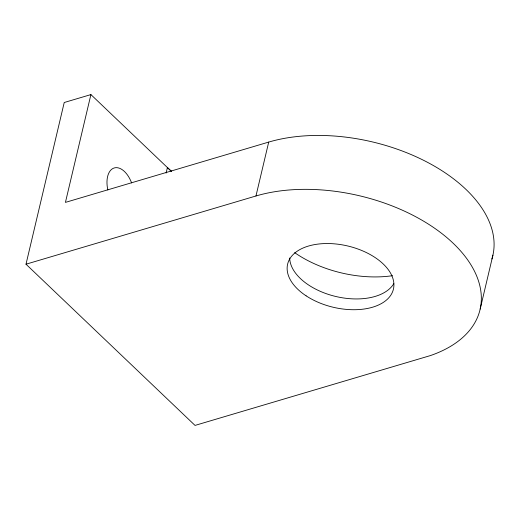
<?xml version="1.0" encoding="UTF-8"?>
<svg xmlns="http://www.w3.org/2000/svg" width="520" height="520" viewBox="0 0 520 520"><rect width="100%" height="100%" fill="white"/><g stroke="black" fill="none" stroke-linecap="round" stroke-linejoin="round"><path stroke-width="0.78" d="M26 264.206L255.964 195.982A143.364 83.05 13.3 0 1 451.126 241.345A143.364 83.05 13.3 0 1 430.268 355.622L195.026 425.412L26 264.206L64.227 102.505L90.909 94.588L171.411 171.373M90.909 94.588L65.429 202.391L268.71 142.084A143.364 83.05 13.3 0 1 427.07 162.097A143.364 83.05 13.3 0 1 491.901 258.954M166.101 173.056L167.408 167.55L171.529 171.411M255.964 195.982L268.71 142.084M480.168 309.088L492.908 255.19M393.803 283.667A54.359 31.486 13.3 0 1 334.932 296.276A54.359 31.486 13.3 0 1 289.686 257.972M392.541 275.685A89.011 51.565 13.3 0 1 294.671 252.655M107.855 189.982A21.743 12.467 73.5 0 1 114.237 167.947A21.743 12.467 73.5 0 1 131.606 182.936M306.124 295.841A54.359 31.486 13.3 0 0 393.088 290.361A54.359 31.486 13.3 0 0 322.361 243.685A54.359 31.486 13.3 0 0 306.124 295.841"/></g></svg>
